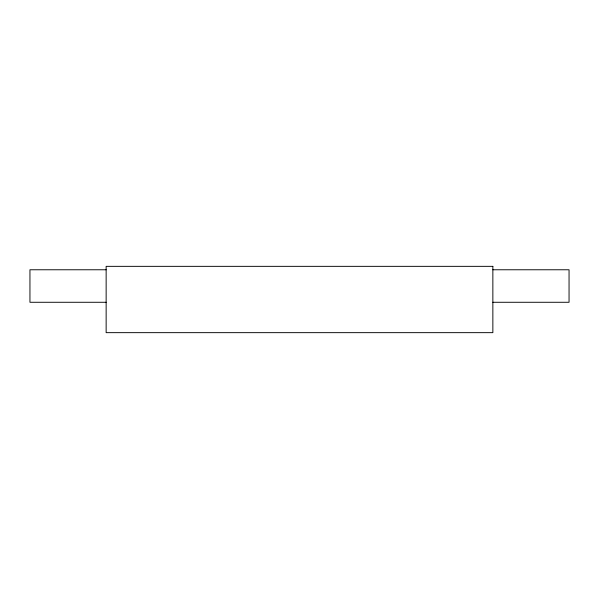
<?xml version="1.0" encoding="UTF-8"?>
<svg xmlns="http://www.w3.org/2000/svg" width="599" height="599" viewBox="0 0 599 599"><rect width="100%" height="100%" fill="white"/><g stroke="black" fill="none" stroke-linecap="round" stroke-linejoin="round"><path stroke-width="0.9" d="M106.143 269.767L29.95 269.767L29.95 302.278L106.143 302.278M492.857 269.767L569.05 269.767L569.05 302.278L492.857 302.278M492.857 266.345L106.143 266.345L106.143 332.655L492.857 332.655L492.857 266.345"/></g></svg>
